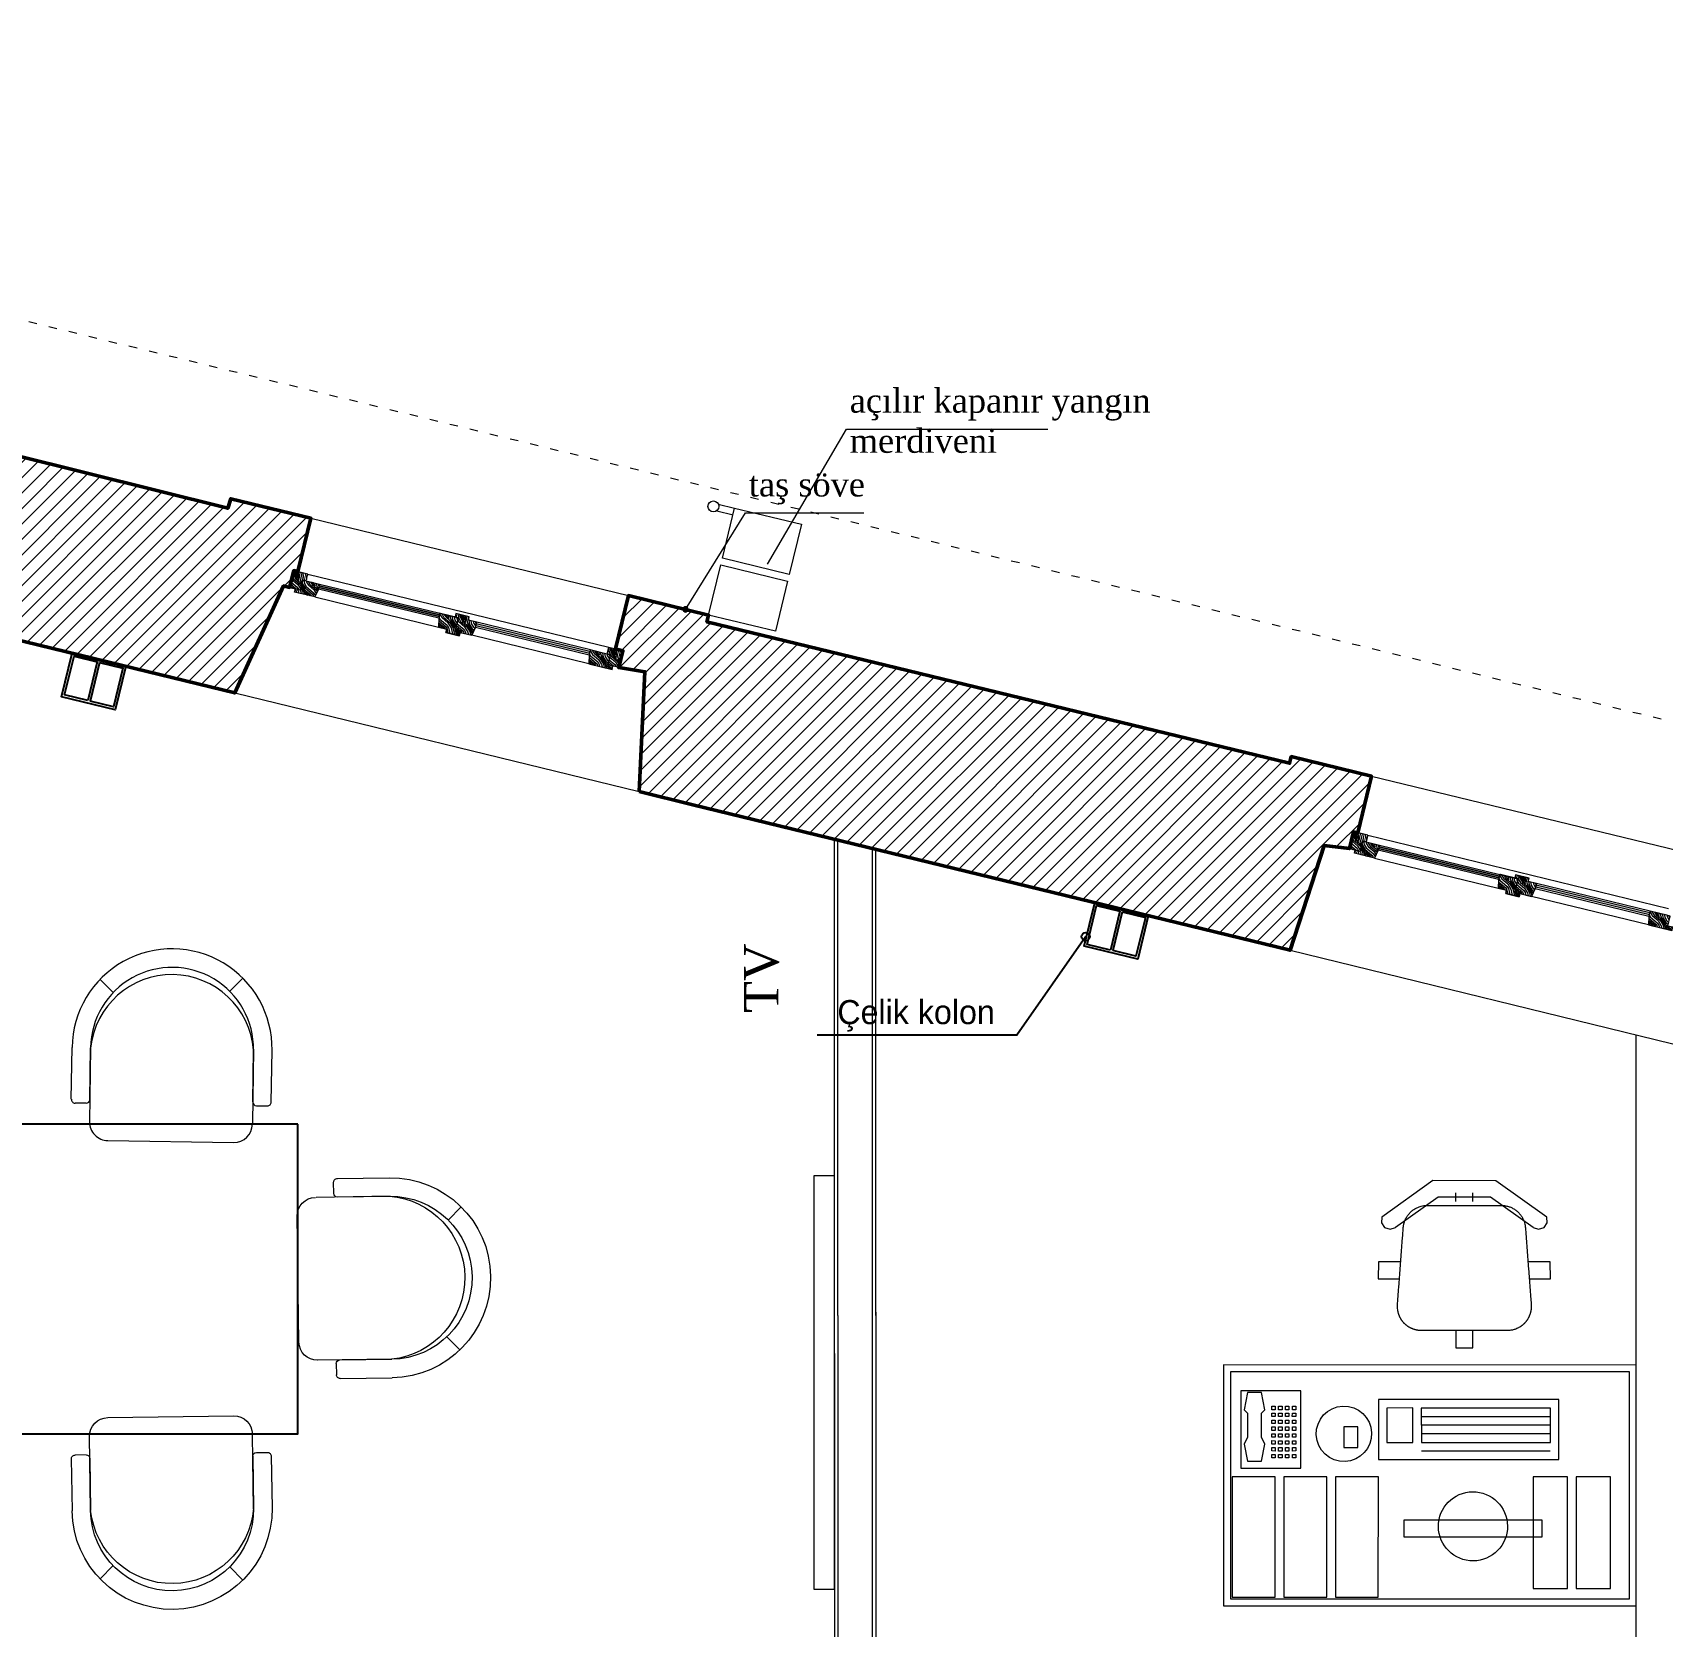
# Model space of a CAD drawing. Header units: millimetres. Extents: x 4980 to 19099, y 3891 to 5773.
# Drawn here: x 15945.8 to 16419.6, y 4956.6 to 5419.9 of the extents above; entities that cross this region are included whole.
import ezdxf

# ---------------------------------------------------------------- set-up
doc = ezdxf.new("R2010")
doc.units = ezdxf.units.MM
doc.linetypes.add('ACAD_ISO03W100', pattern=[30, 12, -18])
for name, color, linetype, lineweight in [('a 2', 132, 'Continuous', 20), ('a ahşap tarama', 46, 'Continuous', 0), ('a duvar', 84, 'Continuous', 50), ('a pencere 0', 252, 'Continuous', 0), ('a pencere cam', 121, 'Continuous', 0), ('a pencere doğrama', 41, 'Continuous', 20), ('no3_duvar tarama', 253, 'Continuous', 9), ('no3_duvar ytong', 101, 'Continuous', 20), ('no3_sandalye masa', 242, 'Continuous', 15), ('no3_sıva', 147, 'Continuous', 0), ('no3_tefriş izdüşüm', 87, 'Continuous', 15), ('no3_ölçü tefriş', 252, 'Continuous', 0), ('PLAN YAZI', 4, 'Continuous', 9), ('TAVAN', 31, 'Continuous', 0)]:
    doc.layers.add(name, color=color, linetype=linetype, lineweight=lineweight)
doc.layers.add('a yazı', color=30, linetype='Continuous')
doc.layers.add('TEFRIS', color=11, linetype='Continuous')
doc.layers.add('no3_yazi tefris_Stift_Nr__152', color=7, linetype='Continuous', lineweight=20, true_color=0x0051a4)
doc.styles.add('ERSTELLTER_STIL_4', font='georgia.ttf')
doc.styles.get("Standard").update_dxf_attribs({"font": 'stylu.ttf', "height": 10})
pattern_1 = [(45, (80283.5875, 25655.133), (-2.24506403, 2.24506403), [])]
pattern_2 = [(346.323, (1542.3635, 860.975), (3.67598, -6.0404612), [0.25, -4.75]), (256.323, (1543.893, 858.802), (-6.0404612, -3.67598), [0.5, -4.5]), (301.323, (1543.0395, 859.5242), (-1.1822406, -4.8582206), [0.3535, -1.0605, 0.3535, -0.707, 2.475, -2.1215678]), (301.323, (1542.1797, 861.2772), (-1.1822406, -4.8582206), [0.35355, -0.7071, 0.35355, -5.6568678]), (301.323, (1543.7618, 860.3776), (-1.1822406, -4.8582206), [0.35355, -6.7175178]), (301.323, (1544.3067, 860.5023), (-1.1822406, -4.8582206), [0.35355, -6.7175178]), (301.323, (1543.4598, 860.194), (-1.1822406, -4.8582206), [0.35355, -6.7175178]), (301.323, (1543.1578, 860.01), (-1.1822406, -4.8582206), [0.7071, -6.3639678]), (301.323, (1543.4856, 856.0708), (-1.1822406, -4.8582206), [0.7071, -6.3639678]), (301.323, (1542.613, 859.8853), (-1.1822406, -4.8582206), [1.4142, -5.6568678]), (301.323, (1542.3108, 859.7015), (-1.1822406, -4.8582206), [1.4142, -5.6568678]), (301.323, (1545.114, 857.4756), (-1.1822406, -4.8582206), [1.4142, -5.6568678]), (301.323, (1541.9497, 859.275), (-1.1822406, -4.8582206), [1.06066, -6.0104078]), (301.323, (1540.8007, 858.7826), (-1.1822406, -4.8582206), [1.06066, -6.0104078]), (301.323, (1541.4047, 859.15), (-1.1822406, -4.8582206), [1.06066, -6.0104078]), (301.323, (1544.208, 856.9242), (-1.1822406, -4.8582206), [1.767767, -5.3033008]), (301.323, (1543.663, 856.7995), (-1.1822406, -4.8582206), [1.767767, -5.3033008]), (301.323, (1544.4444, 857.896), (-1.1822406, -4.8582206), [2.4748737, -4.596194]), (319.757949, (1542.731, 860.3712), (4.85822058, -1.1822406), [0.559017, -10.6213229]), (319.757949, (1543.348, 858.6773), (4.85822058, -1.1822406), [0.559017, -10.6213229]), (319.757949, (1543.2233, 859.2222), (4.85822058, -1.1822406), [0.559017, -10.6213229]), (319.757949, (1542.6064, 860.916), (4.85822058, -1.1822406), [1.118034, -10.0623059]), (319.757949, (1543.046, 858.4935), (4.85822058, -1.1822406), [1.677051, -9.5032889]), (319.757949, (1542.501, 858.3688), (4.85822058, -1.1822406), [2.236068, -8.9442719]), (319.757949, (1541.9561, 858.244), (4.85822058, -1.1822406), [2.236068, -8.9442719]), (319.757949, (1540.8727, 856.964), (4.85822058, -1.1822406), [2.236068, -8.9442719]), (319.757949, (1540.991, 857.4498), (4.85822058, -1.1822406), [2.795085, -8.3852549]), (319.757949, (1541.352, 857.8765), (4.85822058, -1.1822406), [2.795085, -8.3852549]), (282.888051, (1543.5254, 859.406), (-1.1822406, -4.85822058), [0.559017, -10.6213229]), (282.888051, (1542.9149, 860.0691), (-1.1822406, -4.85822058), [0.559017, -10.6213229]), (282.888051, (1542.3635, 860.9752), (-1.1822406, -4.85822058), [1.118034, -10.0623059]), (282.888051, (1543.6436, 859.8918), (-1.1822406, -4.85822058), [1.118034, -10.0623059]), (282.888051, (1541.9367, 861.3363), (-1.1822406, -4.85822058), [1.677051, -9.5032889]), (282.888051, (1541.451, 861.4546), (-1.1822406, -4.85822058), [2.236068, -8.9442719]), (282.888051, (1545.7642, 860.1476), (-1.1822406, -4.85822058), [2.236068, -8.9442719]), (282.888051, (1543.9456, 860.0756), (-1.1822406, -4.85822058), [2.236068, -8.9442719]), (282.888051, (1545.0355, 860.325), (-1.1822406, -4.85822058), [2.795085, -8.3852549]), (282.888051, (1544.4905, 860.2003), (-1.1822406, -4.85822058), [2.795085, -8.3852549])]
pattern_3 = [(346.323, (-2135.046, 1597.7694), (3.67598, -6.0404612), [0.25, -4.75]), (256.323, (-2133.5165, 1595.596), (-6.0404612, -3.67598), [0.5, -4.5]), (301.323, (-2134.37, 1596.3184), (-1.1822406, -4.8582206), [0.3535, -1.0605, 0.3535, -0.707, 2.475, -2.1215678]), (301.323, (-2135.2298, 1598.0715), (-1.1822406, -4.8582206), [0.35355, -0.7071, 0.35355, -5.6568678]), (301.323, (-2133.6476, 1597.172), (-1.1822406, -4.8582206), [0.35355, -6.7175178]), (301.323, (-2133.1027, 1597.2965), (-1.1822406, -4.8582206), [0.35355, -6.7175178]), (301.323, (-2133.9497, 1596.988), (-1.1822406, -4.8582206), [0.35355, -6.7175178]), (301.323, (-2134.2517, 1596.8043), (-1.1822406, -4.8582206), [0.7071, -6.3639678]), (301.323, (-2133.9238, 1592.865), (-1.1822406, -4.8582206), [0.7071, -6.3639678]), (301.323, (-2134.7966, 1596.6796), (-1.1822406, -4.8582206), [1.4142, -5.6568678]), (301.323, (-2135.0986, 1596.4958), (-1.1822406, -4.8582206), [1.4142, -5.6568678]), (301.323, (-2132.2955, 1594.27), (-1.1822406, -4.8582206), [1.4142, -5.6568678]), (301.323, (-2135.4598, 1596.069), (-1.1822406, -4.8582206), [1.06066, -6.0104078]), (301.323, (-2136.6088, 1595.5768), (-1.1822406, -4.8582206), [1.06066, -6.0104078]), (301.323, (-2136.0047, 1595.9444), (-1.1822406, -4.8582206), [1.06066, -6.0104078]), (301.323, (-2133.2015, 1593.7185), (-1.1822406, -4.8582206), [1.767767, -5.3033008]), (301.323, (-2133.7465, 1593.5938), (-1.1822406, -4.8582206), [1.767767, -5.3033008]), (301.323, (-2132.965, 1594.69), (-1.1822406, -4.8582206), [2.4748737, -4.5961941]), (319.757949, (-2134.6784, 1597.1654), (4.85822058, -1.1822406), [0.559017, -10.6213229]), (319.757949, (-2134.0614, 1595.4715), (4.85822058, -1.1822406), [0.559017, -10.6213229]), (319.757949, (-2134.1861, 1596.0164), (4.85822058, -1.1822406), [0.559017, -10.6213229]), (319.757949, (-2134.803, 1597.7103), (4.85822058, -1.1822406), [1.118034, -10.0623059]), (319.757949, (-2134.3635, 1595.2877), (4.85822058, -1.1822406), [1.677051, -9.5032889]), (319.757949, (-2134.9084, 1595.163), (4.85822058, -1.1822406), [2.236068, -8.9442719]), (319.757949, (-2135.4533, 1595.0383), (4.85822058, -1.1822406), [2.236068, -8.9442719]), (319.757949, (-2136.5367, 1593.7582), (4.85822058, -1.1822406), [2.236068, -8.9442719]), (319.757949, (-2136.4185, 1594.244), (4.85822058, -1.1822406), [2.795085, -8.3852549]), (319.757949, (-2136.0574, 1594.6707), (4.85822058, -1.1822406), [2.795085, -8.3852549]), (282.888051, (-2133.884, 1596.2002), (-1.1822406, -4.85822058), [0.559017, -10.6213229]), (282.888051, (-2134.4946, 1596.8634), (-1.1822406, -4.85822058), [0.559017, -10.6213229]), (282.888051, (-2135.046, 1597.7694), (-1.1822406, -4.85822058), [1.118034, -10.0623059]), (282.888051, (-2133.7659, 1596.686), (-1.1822406, -4.85822058), [1.118034, -10.0623059]), (282.888051, (-2135.4727, 1598.1306), (-1.1822406, -4.85822058), [1.677051, -9.5032889]), (282.888051, (-2135.9585, 1598.2488), (-1.1822406, -4.85822058), [2.236068, -8.9442719]), (282.888051, (-2131.6452, 1596.9419), (-1.1822406, -4.85822058), [2.236068, -8.9442719]), (282.888051, (-2133.4638, 1596.8698), (-1.1822406, -4.85822058), [2.236068, -8.9442719]), (282.888051, (-2132.374, 1597.1192), (-1.1822406, -4.85822058), [2.795085, -8.3852549]), (282.888051, (-2132.919, 1596.9945), (-1.1822406, -4.85822058), [2.795085, -8.3852549])]
pattern_4 = [(346.323, (1234.256, 936.8873), (3.67598, -6.0404612), [0.25, -4.75]), (256.323, (1235.7854, 934.714), (-6.0404612, -3.67598), [0.5, -4.5]), (301.323, (1234.932, 935.4362), (-1.1822406, -4.8582206), [0.3535, -1.0605, 0.3535, -0.707, 2.475, -2.1215678]), (301.323, (1234.072, 937.1893), (-1.1822406, -4.8582206), [0.35355, -0.7071, 0.35355, -5.6568678]), (301.323, (1235.6543, 936.2897), (-1.1822406, -4.8582206), [0.35355, -6.7175178]), (301.323, (1236.1992, 936.4144), (-1.1822406, -4.8582206), [0.35355, -6.7175178]), (301.323, (1235.3523, 936.106), (-1.1822406, -4.8582206), [0.35355, -6.7175178]), (301.323, (1235.0502, 935.922), (-1.1822406, -4.8582206), [0.7071, -6.3639678]), (301.323, (1235.378, 931.983), (-1.1822406, -4.8582206), [0.7071, -6.3639678]), (301.323, (1234.5053, 935.7974), (-1.1822406, -4.8582206), [1.4142, -5.6568678]), (301.323, (1234.2033, 935.6136), (-1.1822406, -4.8582206), [1.4142, -5.6568678]), (301.323, (1237.0065, 933.3877), (-1.1822406, -4.8582206), [1.4142, -5.6568678]), (301.323, (1233.842, 935.187), (-1.1822406, -4.8582206), [1.06066, -6.0104078]), (301.323, (1232.693, 934.6946), (-1.1822406, -4.8582206), [1.06066, -6.0104078]), (301.323, (1233.2972, 935.0622), (-1.1822406, -4.8582206), [1.06066, -6.0104078]), (301.323, (1236.1004, 932.8363), (-1.1822406, -4.8582206), [1.767767, -5.3033008]), (301.323, (1235.5555, 932.7116), (-1.1822406, -4.8582206), [1.767767, -5.3033008]), (301.323, (1236.337, 933.808), (-1.1822406, -4.8582206), [2.4748737, -4.596194]), (319.757949, (1234.6235, 936.2832), (4.85822058, -1.1822406), [0.559017, -10.6213229]), (319.757949, (1235.2405, 934.5893), (4.85822058, -1.1822406), [0.559017, -10.6213229]), (319.757949, (1235.1158, 935.1342), (4.85822058, -1.1822406), [0.559017, -10.6213229]), (319.757949, (1234.4988, 936.8281), (4.85822058, -1.1822406), [1.118034, -10.0623059]), (319.757949, (1234.9385, 934.4055), (4.85822058, -1.1822406), [1.677051, -9.5032889]), (319.757949, (1234.3935, 934.2808), (4.85822058, -1.1822406), [2.236068, -8.9442719]), (319.757949, (1233.8486, 934.1561), (4.85822058, -1.1822406), [2.236068, -8.9442719]), (319.757949, (1232.7652, 932.876), (4.85822058, -1.1822406), [2.236068, -8.9442719]), (319.757949, (1232.8834, 933.3618), (4.85822058, -1.1822406), [2.795085, -8.3852549]), (319.757949, (1233.2446, 933.7885), (4.85822058, -1.1822406), [2.795085, -8.3852549]), (282.888051, (1235.4178, 935.318), (-1.1822406, -4.85822058), [0.559017, -10.6213229]), (282.888051, (1234.8073, 935.9812), (-1.1822406, -4.85822058), [0.559017, -10.6213229]), (282.888051, (1234.256, 936.8873), (-1.1822406, -4.85822058), [1.118034, -10.0623059]), (282.888051, (1235.536, 935.8038), (-1.1822406, -4.85822058), [1.118034, -10.0623059]), (282.888051, (1233.8292, 937.2484), (-1.1822406, -4.85822058), [1.677051, -9.5032889]), (282.888051, (1233.3434, 937.3666), (-1.1822406, -4.85822058), [2.236068, -8.9442719]), (282.888051, (1237.6567, 936.0597), (-1.1822406, -4.85822058), [2.236068, -8.9442719]), (282.888051, (1235.838, 935.9876), (-1.1822406, -4.85822058), [2.236068, -8.9442719]), (282.888051, (1236.928, 936.237), (-1.1822406, -4.85822058), [2.795085, -8.3852549]), (282.888051, (1236.383, 936.1123), (-1.1822406, -4.85822058), [2.795085, -8.3852549])]

# ---------------------------------------------------------------- blocks, each defined once
blk = doc.blocks.new('4535353')
at = {"color": 5}
for p, q in [((9628.58, 2179.4), (9628.58, 2167.8)), ((9629.28, 2179.4), (9629.28, 2167.8))]:
    blk.add_line(p, q, dxfattribs=at)
blk.add_lwpolyline([(9620.93, 2180.1), (9636.93, 2180.1), (9636.93, 2167.1), (9620.93, 2167.1), (9620.93, 2180.1)], close=True, dxfattribs=at)
for points in [[(9628.58, 2167.8), (9621.63, 2167.8), (9621.63, 2179.4), (9628.58, 2179.4)], [(9629.28, 2179.4), (9636.23, 2179.4), (9636.23, 2167.8), (9629.28, 2167.8)]]:
    blk.add_lwpolyline(points, dxfattribs=at)
blk = doc.blocks.new('A$C4DC540E5')
at = {"layer": 'TAVAN'}
for points in [[(-1160.71, 313.33), (-1155.96, 312.18)], [(-1160.23, 315.28), (-1155.49, 314.12)]]:
    blk.add_lwpolyline(points, dxfattribs=at)
for points in [[(-1159.04, 299.55), (-1155.49, 314.12), (-1136.06, 309.39), (-1139.61, 294.82)], [(-1163.06, 283.03), (-1159.51, 297.6), (-1140.08, 292.87), (-1143.63, 278.3)]]:
    blk.add_lwpolyline(points, close=True, dxfattribs=at)
blk.add_circle((-1161.66, 314.59), 1.58, dxfattribs=at)
blk = doc.blocks.new('madalyon kolçaklı')
at = {"layer": 'no3_sandalye masa'}
for p, q in [((4897.04, 1692.8, 0), (4900.79, 1696.66, 0)), ((4863.15, 1691.91, 0), (4859.29, 1695.66, 0)), ((4851.45, 1660.73, 0), (4851.45, 1675.81, 0)), ((4856.83, 1660.73, 0), (4856.83, 1675.81, 0)), ((4856.83, 1675.78, 0), (4856.83, 1654.24, 0)), ((4904.2, 1676.02, 0), (4904.2, 1654.49, 0)), ((4904.22, 1660.73, 0), (4904.22, 1675.8, 0)), ((4909.6, 1660.73, 0), (4909.6, 1675.8, 0)), ((4855.78, 1659.65, 0), (4852.54, 1659.65, 0)), ((4905.27, 1659.65, 0), (4908.5, 1659.65, 0)), ((4862.22, 1648.88, 0), (4898.81, 1648.88, 0))]:
    blk.add_line(p, q, dxfattribs=at)
for centre, radius, start, end in [((4880.52, 1675.81, 0), 29.08, 359.9983, 179.9983), ((4880.52, 1675.81, 0), 23.69, 359.9983, 179.9983), ((4880.53, 1673.6, 0), 23.79, 5.3954, 174.7506), ((4852.54, 1660.73, 0), 1.08, 177.794, 269.9983), ((4855.78, 1660.73, 0), 1.08, 269.9983, 357.5064), ((4905.27, 1660.73, 0), 1.08, 182.4902, 269.9983), ((4908.5, 1660.73, 0), 1.08, 269.9983, 2.2025), ((4862.22, 1654.27, 0), 5.38, 179.9983, 269.9983), ((4898.81, 1654.27, 0), 5.38, 269.9983, 359.9983)]:
    blk.add_arc(centre, radius, start, end, dxfattribs=at)
blk = doc.blocks.new('BAN VITINH-flatten-4')
for p, q in [((-65.44, -9.97), (-63.98, 27.5)), ((-61.49, 27.4), (-62.94, -10.07)), ((-58.99, 27.3), (-60.44, -10.17)), ((-53.99, 27.11), (-55.44, -10.36)), ((-29.3, 18.65), (-30.46, -11.33))]:
    blk.add_line(p, q)
for points in [[(-121.98, 28.75), (-133.12, 14.29), (-133.83, -3.95), (-123.84, -19.22)], [(-119.14, 24.63), (-118.51, 26.18), (-118.96, 27.79), (-120.31, 28.78), (-121.98, 28.75)], [(-119.14, 24.63), (-128.42, 12.59), (-129.01, -2.61), (-120.68, -15.34)], [(-123.84, -19.22), (-122.17, -19.39), (-120.76, -18.5), (-120.18, -16.93), (-120.68, -15.34)]]:
    blk.add_lwpolyline(points)
for points in [[(-8.06, 50.35, 0), (-78, 53.06, 0), (-82.65, -66.85, 0), (-12.7, -69.56, 0), (-8.06, 50.35, 0)], [(-10.13, 48.43, 0), (-76.08, 50.98, 0), (-80.57, -64.93, 0), (-14.62, -67.48, 0), (-10.13, 48.43, 0)], [(-13.34, 43.05, 0), (-45.82, 44.31, 0), (-46.21, 34.32, 0), (-13.73, 33.06, 0), (-13.34, 43.05, 0)], [(-51.4, 29.51, 0), (-68.88, 30.19, 0), (-70.92, -22.27, 0), (-53.43, -22.95, 0), (-51.4, 29.51, 0)], [(-13.83, 30.56, 0), (-46.3, 31.82, 0), (-46.69, 21.82, 0), (-14.21, 20.57, 0), (-13.83, 30.56, 0)], [(-56.49, 27.21, 0), (-66.48, 27.6, 0), (-67.93, -9.88, 0), (-57.94, -10.26, 0), (-56.49, 27.21, 0)], [(-58.04, -12.76, 0), (-68.03, -12.37, 0), (-68.32, -19.87, 0), (-58.33, -20.26, 0), (-58.04, -12.76, 0)], [(-13.46, -24.5, 0), (-48.43, -23.14, 0), (-48.92, -35.63, 0), (-13.94, -36.99, 0), (-13.46, -24.5, 0)], [(-57.16, -28.81, 0), (-63.15, -28.58, 0), (-63.31, -32.57, 0), (-57.31, -32.81, 0), (-57.16, -28.81, 0)], [(-14.04, -39.49, 0), (-49.01, -38.13, 0), (-49.5, -50.62, 0), (-14.52, -51.98, 0), (-14.04, -39.49, 0)], [(-51.8, -45.53, 0), (-74.29, -44.66, 0), (-74.96, -62.14, 0), (-52.48, -63.02, 0), (-51.8, -45.53, 0)], [(-69.85, -46.33, 0), (-68.85, -46.37, 0), (-68.89, -47.37, 0), (-69.89, -47.33, 0), (-69.85, -46.33, 0)], [(-67.85, -46.41, 0), (-66.85, -46.45, 0), (-66.89, -47.45, 0), (-67.89, -47.41, 0), (-67.85, -46.41, 0)], [(-65.85, -46.48, 0), (-64.85, -46.52, 0), (-64.89, -47.52, 0), (-65.89, -47.48, 0), (-65.85, -46.48, 0)], [(-63.85, -46.56, 0), (-62.85, -46.6, 0), (-62.89, -47.6, 0), (-63.89, -47.56, 0), (-63.85, -46.56, 0)], [(-61.85, -46.64, 0), (-60.85, -46.68, 0), (-60.89, -47.68, 0), (-61.89, -47.64, 0), (-61.85, -46.64, 0)], [(-59.85, -46.72, 0), (-58.85, -46.76, 0), (-58.89, -47.76, 0), (-59.89, -47.72, 0), (-59.85, -46.72, 0)], [(-57.86, -46.79, 0), (-56.86, -46.83, 0), (-56.89, -47.83, 0), (-57.89, -47.79, 0), (-57.86, -46.79, 0)], [(-55.86, -46.87, 0), (-54.86, -46.91, 0), (-54.9, -47.91, 0), (-55.9, -47.87, 0), (-55.86, -46.87, 0)], [(-70, -50.33, 0), (-69, -50.37, 0), (-69.04, -51.36, 0), (-70.04, -51.33, 0), (-70, -50.33, 0)], [(-69.92, -48.33, 0), (-68.92, -48.37, 0), (-68.96, -49.37, 0), (-69.96, -49.33, 0), (-69.92, -48.33, 0)], [(-68, -50.4, 0), (-67, -50.44, 0), (-67.04, -51.44, 0), (-68.04, -51.4, 0), (-68, -50.4, 0)], [(-67.93, -48.41, 0), (-66.93, -48.44, 0), (-66.96, -49.44, 0), (-67.96, -49.41, 0), (-67.93, -48.41, 0)], [(-66, -50.48, 0), (-65.01, -50.52, 0), (-65.04, -51.52, 0), (-66.04, -51.48, 0), (-66, -50.48, 0)], [(-65.93, -48.48, 0), (-64.93, -48.52, 0), (-64.97, -49.52, 0), (-65.97, -49.48, 0), (-65.93, -48.48, 0)], [(-64.01, -50.56, 0), (-63.01, -50.6, 0), (-63.05, -51.6, 0), (-64.04, -51.56, 0), (-64.01, -50.56, 0)], [(-63.93, -48.56, 0), (-62.93, -48.6, 0), (-62.97, -49.6, 0), (-63.97, -49.56, 0), (-63.93, -48.56, 0)], [(-62.01, -50.64, 0), (-61.01, -50.68, 0), (-61.05, -51.67, 0), (-62.05, -51.64, 0), (-62.01, -50.64, 0)], [(-61.93, -48.64, 0), (-60.93, -48.68, 0), (-60.97, -49.68, 0), (-61.97, -49.64, 0), (-61.93, -48.64, 0)], [(-60.01, -50.71, 0), (-59.01, -50.75, 0), (-59.05, -51.75, 0), (-60.05, -51.71, 0), (-60.01, -50.71, 0)], [(-59.93, -48.72, 0), (-58.93, -48.75, 0), (-58.97, -49.75, 0), (-59.97, -49.72, 0), (-59.93, -48.72, 0)], [(-58.01, -50.79, 0), (-57.01, -50.83, 0), (-57.05, -51.83, 0), (-58.05, -51.79, 0), (-58.01, -50.79, 0)], [(-57.93, -48.79, 0), (-56.93, -48.83, 0), (-56.97, -49.83, 0), (-57.97, -49.79, 0), (-57.93, -48.79, 0)], [(-56.01, -50.87, 0), (-55.01, -50.91, 0), (-55.05, -51.91, 0), (-56.05, -51.87, 0), (-56.01, -50.87, 0)], [(-55.93, -48.87, 0), (-54.94, -48.91, 0), (-54.97, -49.91, 0), (-55.97, -49.87, 0), (-55.93, -48.87, 0)], [(-54.4, -60.94, 0), (-54.25, -56.94, 0), (-59.2, -55.75, 0), (-61.24, -56.67, 0), (-68.24, -56.4, 0), (-69.2, -55.36, 0), (-74.23, -56.17, 0), (-74.39, -60.16, 0), (-69.43, -61.36, 0), (-68.39, -60.4, 0), (-61.4, -60.67, 0), (-59.44, -61.74, 0), (-54.4, -60.94, 0)], [(-70.08, -52.33, 0), (-69.08, -52.36, 0), (-69.12, -53.36, 0), (-70.12, -53.32, 0), (-70.08, -52.33, 0)], [(-68.08, -52.4, 0), (-67.08, -52.44, 0), (-67.12, -53.44, 0), (-68.12, -53.4, 0), (-68.08, -52.4, 0)], [(-66.08, -52.48, 0), (-65.08, -52.52, 0), (-65.12, -53.52, 0), (-66.12, -53.48, 0), (-66.08, -52.48, 0)], [(-64.08, -52.56, 0), (-63.08, -52.6, 0), (-63.12, -53.6, 0), (-64.12, -53.56, 0), (-64.08, -52.56, 0)], [(-62.08, -52.64, 0), (-61.09, -52.67, 0), (-61.12, -53.67, 0), (-62.12, -53.63, 0), (-62.08, -52.64, 0)], [(-60.09, -52.71, 0), (-59.09, -52.75, 0), (-59.13, -53.75, 0), (-60.13, -53.71, 0), (-60.09, -52.71, 0)], [(-58.09, -52.79, 0), (-57.09, -52.83, 0), (-57.13, -53.83, 0), (-58.13, -53.79, 0), (-58.09, -52.79, 0)], [(-56.09, -52.87, 0), (-55.09, -52.91, 0), (-55.13, -53.91, 0), (-56.13, -53.87, 0), (-56.09, -52.87, 0)], [(-14.62, -54.47, 0), (-49.59, -53.12, 0), (-50.08, -65.61, 0), (-15.1, -66.97, 0), (-14.62, -54.47, 0)]]:
    blk.add_polyline3d(points, close=True)
for points in [[(-104.19, 22.92, 0), (-103.95, 29.05, 0), (-108.95, 29.24, 0), (-109.2, 22.74, 0)], [(-30.46, -11.33, 0), (-30.66, -16.33, 0), (-35.65, -16.13, 0), (-34.1, 23.84, 0), (-29.11, 23.64, 0), (-29.3, 18.65, 0)], [(-127.31, 7.44, 0), (-129.81, 7.53, 0)], [(-90.03, 0.99, 0), (-85.03, 0.79, 0), (-84.84, 5.79, 0), (-89.84, 5.98, 0)], [(-127.5, 2.44, 0), (-130, 2.54, 0)], [(-110.63, -14.22, 0), (-110.89, -20.72, 0), (-105.89, -20.92, 0), (-105.65, -14.79, 0)]]:
    blk.add_polyline3d(points)
for centre, major_axis in [((-32.98, 3.78), (10.04, -0.31)), ((-61.31, -32.65), (8.06, 0))]:
    blk.add_ellipse(centre, major_axis=major_axis, ratio=1)
blk.add_rational_spline([(-125.88, 15.65), (-126.29, 4.89), (-126.71, -5.86), (-126.96, -12.35), (-120.51, -13.09), (-109.36, -14.37), (-98.21, -15.64), (-95.17, -15.99), (-92.85, -14), (-90.53, -12.01), (-90.41, -8.96), (-89.93, 3.49), (-89.45, 15.93), (-89.33, 18.98), (-91.49, 21.14), (-93.65, 23.31), (-96.7, 23.2), (-107.92, 22.79), (-119.14, 22.38), (-125.63, 22.14), (-125.88, 15.65)], [1, 1, 1, 0.733187066019, 1, 1, 1, 0.916522504918, 1, 0.916522504913, 1, 1, 1, 0.916522504923, 1, 0.916522504917, 1, 1, 1, 0.733187066017, 1], degree=2, knots=[0, 0, 0, 1, 1, 2, 2, 3, 3, 3.5, 3.5, 4, 4, 5, 5, 5.5, 5.5, 6, 6, 7, 7, 8, 8, 8])

msp = doc.modelspace()

# ---------------------------------------------------------------- hatches: boundary and pattern name
at = {"layer": 'a ahşap tarama', "lineweight": 5}
h = msp.add_hatch(dxfattribs=at)
h.set_pattern_fill('WOODFACE', color=256, scale=5, angle=346.323, style=0, pattern_type=2)
h.set_pattern_definition(pattern_3)
h.paths.add_polyline_path([(16020.5, 5258.63), (16023.66, 5257.86), (16024.36, 5260.77), (16025.34, 5260.53), (16025.81, 5262.49), (16023.87, 5262.96), (16021.68, 5263.49)])
h = msp.add_hatch(dxfattribs=at)
h.set_pattern_fill('WOODFACE', color=256, scale=5, angle=346.323, style=0, pattern_type=2)
h.set_pattern_definition(pattern_4)
h.paths.add_polyline_path([(16029.22, 5259.6), (16028.87, 5258.14), (16027.79, 5255.83), (16021.96, 5257.25), (16022.2, 5258.22), (16023.66, 5257.86), (16024.36, 5260.77), (16025.33, 5260.53)])
h = msp.add_hatch(dxfattribs=at)
h.set_pattern_fill('WOODFACE', color=256, scale=5, angle=346.323, style=0, pattern_type=2)
h.set_pattern_definition(pattern_4)
h.paths.add_polyline_path([(16064.2, 5251.09), (16063.85, 5249.63), (16063.74, 5247.08), (16066.17, 5246.49), (16065.94, 5245.52), (16069.82, 5244.57), (16070.06, 5245.54), (16068.6, 5245.9), (16069.45, 5249.38), (16069.55, 5249.78), (16064.4, 5251.04)])
h = msp.add_hatch(dxfattribs=at)
h.set_pattern_fill('WOODFACE', color=256, scale=5, angle=346.323, style=0, pattern_type=2)
h.set_pattern_definition(pattern_4)
h.paths.add_polyline_path([(16073.46, 5244.72), (16074.54, 5247.03), (16074.89, 5248.48), (16072.46, 5249.08), (16072.7, 5250.05), (16068.81, 5250.99), (16068.58, 5250.02), (16069.55, 5249.78), (16068.7, 5246.3), (16068.6, 5245.9)])
h = msp.add_hatch(dxfattribs=at)
h.set_pattern_fill('WOODFACE', color=256, scale=5, angle=346.323, style=0, pattern_type=2)
h.set_pattern_definition(pattern_4)
h.paths.add_polyline_path([(16107.92, 5240.43), (16107.57, 5238.99), (16107.47, 5236.44), (16114.27, 5234.79), (16114.5, 5235.75), (16113.05, 5236.1), (16113.75, 5239.01), (16112.78, 5239.25)])
h = msp.add_hatch(dxfattribs=at)
h.set_pattern_fill('WOODFACE', color=256, scale=5, angle=346.323, style=0, pattern_type=2)
h.set_pattern_definition(pattern_3)
h.paths.add_polyline_path([(16116.2, 5235.33), (16113.05, 5236.1), (16113.75, 5239.01), (16112.78, 5239.25), (16113.26, 5241.2), (16115.2, 5240.72), (16117.39, 5240.19)])
h = msp.add_hatch(dxfattribs=at)
h.set_pattern_fill('WOODFACE', color=256, scale=5, angle=346.323, style=0, pattern_type=2)
h.set_pattern_definition([(346.323, (-1826.9385, 1521.8574), (3.67598, -6.0404612), [0.25, -4.75]), (256.323, (-1825.409, 1519.684), (-6.0404612, -3.67598), [0.5, -4.5]), (301.323, (-1826.2624, 1520.4064), (-1.1822406, -4.8582206), [0.3535, -1.0605, 0.3535, -0.707, 2.475, -2.1215678]), (301.323, (-1827.1223, 1522.1594), (-1.1822406, -4.8582206), [0.35355, -0.7071, 0.35355, -5.6568678]), (301.323, (-1825.54, 1521.26), (-1.1822406, -4.8582206), [0.35355, -6.7175178]), (301.323, (-1824.9952, 1521.3845), (-1.1822406, -4.8582206), [0.35355, -6.7175178]), (301.323, (-1825.842, 1521.076), (-1.1822406, -4.8582206), [0.35355, -6.7175178]), (301.323, (-1826.144, 1520.8922), (-1.1822406, -4.8582206), [0.7071, -6.3639678]), (301.323, (-1825.8163, 1516.953), (-1.1822406, -4.8582206), [0.7071, -6.3639678]), (301.323, (-1826.689, 1520.7675), (-1.1822406, -4.8582206), [1.4142, -5.6568678]), (301.323, (-1826.991, 1520.5837), (-1.1822406, -4.8582206), [1.4142, -5.6568678]), (301.323, (-1824.188, 1518.3578), (-1.1822406, -4.8582206), [1.4142, -5.6568678]), (301.323, (-1827.3523, 1520.157), (-1.1822406, -4.8582206), [1.06066, -6.0104078]), (301.323, (-1828.5012, 1519.6647), (-1.1822406, -4.8582206), [1.06066, -6.0104078]), (301.323, (-1827.8972, 1520.0323), (-1.1822406, -4.8582206), [1.06066, -6.0104078]), (301.323, (-1825.094, 1517.8064), (-1.1822406, -4.8582206), [1.767767, -5.3033008]), (301.323, (-1825.639, 1517.6817), (-1.1822406, -4.8582206), [1.767767, -5.3033008]), (301.323, (-1824.8576, 1518.778), (-1.1822406, -4.8582206), [2.4748737, -4.5961941]), (319.757949, (-1826.5709, 1521.2534), (4.85822058, -1.1822406), [0.559017, -10.6213229]), (319.757949, (-1825.954, 1519.5594), (4.85822058, -1.1822406), [0.559017, -10.6213229]), (319.757949, (-1826.0786, 1520.1044), (4.85822058, -1.1822406), [0.559017, -10.6213229]), (319.757949, (-1826.6956, 1521.7983), (4.85822058, -1.1822406), [1.118034, -10.0623059]), (319.757949, (-1826.256, 1519.3756), (4.85822058, -1.1822406), [1.677051, -9.5032889]), (319.757949, (-1826.8009, 1519.251), (4.85822058, -1.1822406), [2.236068, -8.9442719]), (319.757949, (-1827.3458, 1519.1263), (4.85822058, -1.1822406), [2.236068, -8.9442719]), (319.757949, (-1828.4292, 1517.8461), (4.85822058, -1.1822406), [2.236068, -8.9442719]), (319.757949, (-1828.311, 1518.332), (4.85822058, -1.1822406), [2.795085, -8.3852549]), (319.757949, (-1827.9498, 1518.7587), (4.85822058, -1.1822406), [2.795085, -8.3852549]), (282.888051, (-1825.7766, 1520.2882), (-1.1822406, -4.85822058), [0.559017, -10.6213229]), (282.888051, (-1826.387, 1520.9513), (-1.1822406, -4.85822058), [0.559017, -10.6213229]), (282.888051, (-1826.9385, 1521.8574), (-1.1822406, -4.85822058), [1.118034, -10.0623059]), (282.888051, (-1825.6583, 1520.774), (-1.1822406, -4.85822058), [1.118034, -10.0623059]), (282.888051, (-1827.3652, 1522.2185), (-1.1822406, -4.85822058), [1.677051, -9.5032889]), (282.888051, (-1827.851, 1522.3368), (-1.1822406, -4.85822058), [2.236068, -8.9442719]), (282.888051, (-1823.5377, 1521.0298), (-1.1822406, -4.85822058), [2.236068, -8.9442719]), (282.888051, (-1825.3563, 1520.9578), (-1.1822406, -4.85822058), [2.236068, -8.9442719]), (282.888051, (-1824.2665, 1521.2072), (-1.1822406, -4.85822058), [2.795085, -8.3852549]), (282.888051, (-1824.8114, 1521.0825), (-1.1822406, -4.85822058), [2.795085, -8.3852549])])
h.paths.add_polyline_path([(16328.61, 5182.72), (16331.76, 5181.95), (16332.47, 5184.86), (16333.44, 5184.62), (16333.92, 5186.57), (16331.97, 5187.05), (16329.79, 5187.58)])
h = msp.add_hatch(dxfattribs=at)
h.set_pattern_fill('WOODFACE', color=256, scale=5, angle=346.323, style=0, pattern_type=2)
h.set_pattern_definition(pattern_2)
h.paths.add_polyline_path([(16337.33, 5183.68), (16336.98, 5182.23), (16335.9, 5179.92), (16330.07, 5181.34), (16330.31, 5182.31), (16331.76, 5181.95), (16332.47, 5184.86), (16333.44, 5184.62)])
h = msp.add_hatch(dxfattribs=at)
h.set_pattern_fill('WOODFACE', color=256, scale=5, angle=346.323, style=0, pattern_type=2)
h.set_pattern_definition(pattern_2)
h.paths.add_polyline_path([(16372.31, 5175.17), (16371.96, 5173.72), (16371.85, 5171.17), (16374.28, 5170.58), (16374.04, 5169.61), (16377.93, 5168.66), (16378.17, 5169.63), (16376.71, 5169.99), (16377.56, 5173.47), (16377.65, 5173.87), (16372.51, 5175.12)])
h = msp.add_hatch(dxfattribs=at)
h.set_pattern_fill('WOODFACE', color=256, scale=5, angle=346.323, style=0, pattern_type=2)
h.set_pattern_definition(pattern_2)
h.paths.add_polyline_path([(16381.57, 5168.8), (16382.64, 5171.11), (16383, 5172.57), (16380.57, 5173.16), (16380.81, 5174.13), (16376.92, 5175.08), (16376.68, 5174.11), (16377.65, 5173.87), (16376.81, 5170.39), (16376.71, 5169.99)])
h = msp.add_hatch(dxfattribs=at)
h.set_pattern_fill('WOODFACE', color=256, scale=5, angle=346.323, style=0, pattern_type=2)
h.set_pattern_definition(pattern_2)
h.paths.add_polyline_path([(16416.03, 5164.52), (16415.68, 5163.08), (16415.57, 5160.53), (16422.38, 5158.87), (16422.61, 5159.84), (16421.15, 5160.19), (16421.86, 5163.1), (16420.89, 5163.33)])
at = {"layer": 'a pencere cam', "lineweight": 5}
for points in [[(16028.99, 5258.63), (16063.97, 5250.11), (16064.09, 5250.6), (16029.11, 5259.11)], [(16074.65, 5247.51), (16107.69, 5239.47), (16107.81, 5239.96), (16074.77, 5248)], [(16337.1, 5182.71), (16372.07, 5174.2), (16372.19, 5174.69), (16337.21, 5183.2)], [(16382.76, 5171.6), (16415.8, 5163.56), (16415.92, 5164.05), (16382.88, 5172.09)]]:
    msp.add_hatch(color=256, dxfattribs=at).paths.add_polyline_path(points)
at = {"layer": 'no3_duvar tarama'}
h = msp.add_hatch(dxfattribs=at)
h.set_pattern_fill('ANSI31', color=256, style=0)
h.set_pattern_definition(pattern_1)
h.paths.add_polyline_path([(15815.74, 5274), (15818.74, 5307.96), (15810.94, 5309.63), (15812.12, 5314.49), (15809.93, 5315.01), (15813.72, 5330.56), (15837.04, 5324.88), (15836.56, 5322.94), (16002.52, 5281.61), (16003.36, 5284.4), (16026.67, 5278.73), (16022.9, 5263.2), (16021.68, 5263.49), (16020.5, 5258.62), (16018.74, 5259.04), (16004.54, 5227.96), (15975.52, 5235.03)])
h = msp.add_hatch(dxfattribs=at)
h.set_pattern_fill('ANSI31', color=256, style=0)
h.set_pattern_definition(pattern_1)
h.paths.add_polyline_path([(16122.11, 5199.28), (16123.79, 5234.08), (16116.2, 5235.33), (16117.39, 5240.19), (16115.2, 5240.72), (16118.98, 5256.26), (16142.3, 5250.59), (16141.83, 5248.64), (16311.23, 5207.52), (16311.7, 5209.46), (16335.02, 5203.78), (16331, 5187.28), (16329.79, 5187.58), (16328.61, 5182.72), (16321.27, 5183.63), (16311.33, 5153.13), (16137.75, 5195.46)])
at = {"layer": 'PLAN YAZI'}
h = msp.add_hatch(color=256, dxfattribs=at)
h.dxf.hatch_style = 1
edge = h.paths.add_edge_path()
edge.add_ellipse((16135.59, 5252.22), major_axis=(-0.021, 0.888), ratio=0.6911, start_angle=0, end_angle=360)

# ---------------------------------------------------------------- linework, layer by layer
at = {"layer": 'a 2'}
for p, q in [((16004.54, 5227.96), (16122.11, 5199.28)), ((16311.33, 5153.13), (16427.01, 5124.92))]:
    msp.add_line(p, q, dxfattribs=at)
at = {"layer": 'a 2', "linetype": 'ACAD_ISO03W100', "ltscale": 0.2}
msp.add_lwpolyline([(16442.52, 5214.64), (15599.16, 5419.87), (15436.88, 5232.74), (15837.92, 4205.95), (18662.33, 4205.29), (18651.95, 4664.63)], dxfattribs=at)
at = {"layer": 'a 2'}
for points in [[(16026.67, 5278.73), (16118.98, 5256.26)], [(16335.02, 5203.78), (16427.33, 5181.32)]]:
    msp.add_lwpolyline(points, dxfattribs=at)
at = {"layer": 'a duvar'}
for points in [[(15815.74, 5274), (15818.74, 5307.96), (15810.94, 5309.63), (15812.12, 5314.49), (15809.93, 5315.01), (15813.72, 5330.56), (15837.04, 5324.88), (15836.56, 5322.94), (16002.52, 5281.61), (16003.36, 5284.4), (16026.67, 5278.73), (16022.9, 5263.2), (16021.68, 5263.49), (16020.5, 5258.62), (16018.74, 5259.04), (16004.54, 5227.96), (15975.52, 5235.03), (15815.74, 5274)], [(16122.11, 5199.28), (16123.79, 5234.08), (16116.2, 5235.33), (16117.39, 5240.19), (16115.2, 5240.72), (16118.98, 5256.26), (16142.3, 5250.59), (16141.83, 5248.64), (16311.23, 5207.52), (16311.7, 5209.46), (16335.02, 5203.78), (16331, 5187.28), (16329.79, 5187.58), (16328.61, 5182.72), (16321.27, 5183.63), (16311.33, 5153.13), (16137.75, 5195.46), (16122.11, 5199.28)]]:
    msp.add_lwpolyline(points, dxfattribs=at)
at = {"layer": 'a pencere 0'}
for points in [[(16025.81, 5262.49), (16113.26, 5241.2)], [(16029.22, 5259.6), (16064.2, 5251.09)], [(16027.79, 5255.83), (16063.74, 5247.08)], [(16063.85, 5249.63), (16028.87, 5258.14)], [(16074.54, 5247.03), (16107.57, 5238.99)], [(16107.93, 5240.44), (16074.89, 5248.48)], [(16107.47, 5236.44), (16073.46, 5244.72)], [(16333.92, 5186.57), (16421.36, 5165.29)], [(16337.33, 5183.69), (16372.31, 5175.17)], [(16335.9, 5179.92), (16371.85, 5171.17)], [(16371.96, 5173.72), (16336.98, 5182.23)], [(16382.64, 5171.11), (16415.68, 5163.08)], [(16416.03, 5164.53), (16383, 5172.57)], [(16415.57, 5160.53), (16381.57, 5168.8)]]:
    msp.add_lwpolyline(points, dxfattribs=at)
at = {"layer": 'a pencere cam', "lineweight": 5}
for p, q in [((16023.66, 5257.86), (16024.36, 5260.77)), ((16029.11, 5259.11), (16064.09, 5250.6)), ((16107.81, 5239.96), (16074.77, 5248)), ((16331.76, 5181.95), (16332.47, 5184.86)), ((16337.21, 5183.2), (16372.19, 5174.69)), ((16415.92, 5164.05), (16382.88, 5172.09))]:
    msp.add_line(p, q, dxfattribs=at)
for points in [[(16028.99, 5258.63), (16063.97, 5250.11), (16064.09, 5250.6), (16029.11, 5259.11)], [(16074.65, 5247.51), (16107.69, 5239.47), (16107.81, 5239.96), (16074.77, 5248)], [(16337.1, 5182.71), (16372.07, 5174.2), (16372.19, 5174.69), (16337.21, 5183.2)], [(16382.76, 5171.6), (16415.8, 5163.56), (16415.92, 5164.05), (16382.88, 5172.09)]]:
    msp.add_lwpolyline(points, close=True, dxfattribs=at)
for points in [[(16063.97, 5250.11), (16028.99, 5258.63)], [(16074.65, 5247.51), (16107.69, 5239.47)], [(16372.07, 5174.2), (16337.1, 5182.71)], [(16382.76, 5171.6), (16415.8, 5163.56)]]:
    msp.add_lwpolyline(points, dxfattribs=at)
at = {"layer": 'a pencere doğrama'}
for p, q in [((16024.36, 5260.77), (16023.66, 5257.86)), ((16022.68, 5258.08), (16018.74, 5259.04)), ((16063.97, 5250.11), (16063.85, 5249.63)), ((16064.09, 5250.6), (16064.2, 5251.09)), ((16064.2, 5251.09), (16069.55, 5249.78)), ((16068.81, 5250.99), (16068.58, 5250.02)), ((16072.7, 5250.05), (16068.81, 5250.99)), ((16072.46, 5249.08), (16072.7, 5250.05)), ((16063.85, 5249.63), (16063.74, 5247.08)), ((16066.17, 5246.49), (16063.74, 5247.08)), ((16065.94, 5245.52), (16066.17, 5246.49)), ((16069.82, 5244.57), (16065.94, 5245.52)), ((16069.55, 5249.78), (16068.6, 5245.9)), ((16069.55, 5249.78), (16068.6, 5245.9)), ((16068.6, 5245.9), (16070.06, 5245.54)), ((16070.06, 5245.54), (16069.82, 5244.57)), ((16070.06, 5245.54), (16073.46, 5244.72)), ((16074.89, 5248.48), (16072.46, 5249.08)), ((16074.54, 5247.03), (16073.46, 5244.72)), ((16074.65, 5247.51), (16074.54, 5247.03)), ((16074.77, 5248), (16074.89, 5248.48)), ((16113.26, 5241.2), (16112.78, 5239.25)), ((16113.25, 5241.19), (16112.78, 5239.25)), ((16112.78, 5239.25), (16113.75, 5239.01)), ((16112.78, 5239.25), (16113.75, 5239.01)), ((16113.75, 5239.01), (16113.04, 5236.09)), ((16333.44, 5184.62), (16332.47, 5184.86)), ((16333.92, 5186.57), (16333.44, 5184.62)), ((16372.07, 5174.2), (16371.96, 5173.72)), ((16372.19, 5174.69), (16372.31, 5175.17)), ((16372.31, 5175.17), (16377.65, 5173.87)), ((16376.92, 5175.08), (16376.68, 5174.11)), ((16380.81, 5174.13), (16376.92, 5175.08)), ((16380.57, 5173.16), (16380.81, 5174.13)), ((16371.96, 5173.72), (16371.85, 5171.17)), ((16374.28, 5170.58), (16371.85, 5171.17)), ((16374.04, 5169.61), (16374.28, 5170.58)), ((16377.93, 5168.66), (16374.04, 5169.61)), ((16377.65, 5173.87), (16376.71, 5169.99)), ((16377.65, 5173.87), (16376.71, 5169.99)), ((16376.71, 5169.99), (16378.17, 5169.63)), ((16378.17, 5169.63), (16377.93, 5168.66)), ((16378.17, 5169.63), (16381.57, 5168.8)), ((16383, 5172.57), (16380.57, 5173.16)), ((16382.64, 5171.11), (16381.57, 5168.8)), ((16382.76, 5171.6), (16382.64, 5171.11)), ((16382.88, 5172.09), (16383, 5172.57))]:
    msp.add_line(p, q, dxfattribs=at)
for points in [[(16020.5, 5258.63), (16023.66, 5257.86), (16024.36, 5260.77), (16025.34, 5260.53), (16025.81, 5262.49), (16023.87, 5262.96), (16021.68, 5263.49), (16020.5, 5258.63)], [(16029.22, 5259.6), (16028.87, 5258.14), (16027.79, 5255.83), (16021.96, 5257.25), (16022.2, 5258.22), (16023.66, 5257.86), (16024.36, 5260.77), (16025.33, 5260.53), (16029.22, 5259.6)], [(16027.79, 5255.83), (16021.96, 5257.25), (16022.2, 5258.22), (16023.66, 5257.86)], [(16064.2, 5251.09), (16063.85, 5249.63), (16063.74, 5247.08), (16066.17, 5246.49), (16065.94, 5245.52), (16069.82, 5244.57), (16070.06, 5245.54), (16068.6, 5245.9), (16069.45, 5249.38), (16069.55, 5249.78), (16064.4, 5251.04), (16064.2, 5251.09)], [(16073.46, 5244.72), (16074.54, 5247.03), (16074.89, 5248.48), (16072.46, 5249.08), (16072.7, 5250.05), (16068.81, 5250.99), (16068.58, 5250.02), (16069.55, 5249.78), (16068.7, 5246.3), (16068.6, 5245.9), (16073.46, 5244.72), (16073.46, 5244.72)], [(16107.92, 5240.43), (16107.57, 5238.99), (16107.47, 5236.44), (16114.27, 5234.79), (16114.5, 5235.75), (16113.05, 5236.1), (16113.75, 5239.01), (16112.78, 5239.25), (16107.92, 5240.43)], [(16116.2, 5235.33), (16113.05, 5236.1), (16113.75, 5239.01), (16112.78, 5239.25), (16113.26, 5241.2), (16115.2, 5240.72), (16117.39, 5240.19), (16116.2, 5235.33)], [(16328.61, 5182.72), (16331.76, 5181.95), (16332.47, 5184.86), (16333.44, 5184.62), (16333.92, 5186.57), (16331.97, 5187.05), (16329.79, 5187.58), (16328.61, 5182.72)], [(16337.33, 5183.68), (16336.98, 5182.23), (16335.9, 5179.92), (16330.07, 5181.34), (16330.31, 5182.31), (16331.76, 5181.95), (16332.47, 5184.86), (16333.44, 5184.62), (16337.33, 5183.68)], [(16372.31, 5175.17), (16371.96, 5173.72), (16371.85, 5171.17), (16374.28, 5170.58), (16374.04, 5169.61), (16377.93, 5168.66), (16378.17, 5169.63), (16376.71, 5169.99), (16377.56, 5173.47), (16377.65, 5173.87), (16372.51, 5175.12), (16372.31, 5175.17)], [(16381.57, 5168.8), (16382.64, 5171.11), (16383, 5172.57), (16380.57, 5173.16), (16380.81, 5174.13), (16376.92, 5175.08), (16376.68, 5174.11), (16377.65, 5173.87), (16376.81, 5170.39), (16376.71, 5169.99), (16381.57, 5168.8), (16381.57, 5168.8)], [(16416.03, 5164.52), (16415.68, 5163.08), (16415.57, 5160.53), (16422.38, 5158.87), (16422.61, 5159.84), (16421.15, 5160.19), (16421.86, 5163.1), (16420.89, 5163.33), (16416.03, 5164.52)]]:
    msp.add_lwpolyline(points, dxfattribs=at)
at = {"layer": 'a yazı'}
msp.add_lwpolyline([(16251.95, 5157.11), (16231.9, 5128.46), (16173.85, 5128.46)], dxfattribs=at)
msp.add_circle((16251.95, 5157.11), 1.19, dxfattribs=at)
at = {"layer": 'no3_duvar ytong'}
msp.add_line((16412.01, 4445.66), (16412.01, 5128.57), dxfattribs=at)
for points in [[(16179.91, 5046.98), (16179.91, 5185.18)], [(16189.91, 5046.98), (16189.91, 5182.74)], [(16179.91, 5046.98), (16179.91, 5036.98), (16179.91, 5036.98), (16179.91, 4496.67), (16412.01, 4496.66)], [(16412.01, 4506.66), (16189.91, 4506.67), (16189.91, 5046.98)]]:
    msp.add_lwpolyline(points, dxfattribs=at)
at = {"layer": 'no3_sıva'}
for points in [[(16178.91, 5046.98), (16178.91, 5185.43)], [(16190.91, 5046.98), (16190.91, 5182.5)], [(16190.91, 5047.98), (16190.91, 4507.67), (16412.01, 4507.66)], [(16178.91, 5035.98), (16178.91, 4813.98)]]:
    msp.add_lwpolyline(points, dxfattribs=at)
at = {"layer": 'no3_tefriş izdüşüm'}
msp.add_lwpolyline([(16178.91, 4967.48), (16178.91, 5087.58), (16172.93, 5087.58), (16172.93, 4967.48)], close=True, dxfattribs=at)
at = {"layer": 'PLAN YAZI'}
for p, q in [((16159.42, 5265.36), (16182.37, 5304.62)), ((16182.37, 5304.62), (16240.97, 5304.62)), ((16135.59, 5252.22), (16153.04, 5280.26)), ((16153.04, 5280.26), (16187.45, 5280.27))]:
    msp.add_line(p, q, dxfattribs=at)
msp.add_ellipse((16135.59, 5252.22), major_axis=(0, 0.888), ratio=0.6911, start_param=4.712389, end_param=10.995574, dxfattribs=at)
at = {"layer": 'TEFRIS'}
msp.add_lwpolyline([(16022.93, 5102.56), (15722.93, 5102.56), (15722.93, 5012.56), (16022.93, 5012.56)], close=True, dxfattribs=at)

# ---------------------------------------------------------------- block references
at = {"rotation": 346.2933860454656}
for p in [(6093.78, 5401.15), (6391.06, 5328.64)]:
    msp.add_blockref('4535353', p, dxfattribs=at)
at = {"layer": 'no3_ölçü tefriş', "rotation": 272.2192300660659}
msp.add_blockref('BAN VITINH-flatten-4', (16362.01, 4952.6), dxfattribs=at)
at = {"layer": 'TAVAN'}
msp.add_blockref('A$C4DC540E5', (17305.36, 4967.56), dxfattribs=at)
at = {"layer": 'TEFRIS', "rotation": 359.1781164259797}
msp.add_blockref('madalyon kolçaklı', (11082.26, 3518.85, 0), dxfattribs=at)
at = {"layer": 'TEFRIS', "xscale": -1}
for p, rotation in [((14444.22, 153.9, 0), 270.8218835740195), ((11082.26, 6596.27, 0), 180.8218835740201)]:
    msp.add_blockref('madalyon kolçaklı', p, dxfattribs=dict(at, rotation=rotation))

# ---------------------------------------------------------------- texts
at = {"layer": 'a yazı', "insert": (16179.73, 5138.67), "char_height": 13, "width": 111.9385, "attachment_point": 1}
msp.add_mtext('{\\H0.53846x;Çelik kolon}', dxfattribs=at)
at = {"layer": 'no3_yazi tefris_Stift_Nr__152', "linetype": 'Continuous', "insert": (16152.61, 5155.11), "char_height": 10, "width": 120.9246, "attachment_point": 3, "rotation": 90, "line_spacing_factor": 1.759884, "style": 'ERSTELLTER_STIL_4'}
msp.add_mtext('\\A1;TV \\P', dxfattribs=at)
at = {"layer": 'PLAN YAZI', "char_height": 7, "attachment_point": 1}
for s, insert, width in [('{\\fTimes New Roman|b0|i0|c162|p18;açılır kapanır yangın merdiveni}', (16183.33, 5316.4), 103.299), ('{\\fTimes New Roman|b0|i0|c162|p18;taş söve }', (16154, 5292.04), 63.3955)]:
    msp.add_mtext(s, dxfattribs=dict(at, insert=insert, width=width))

doc.saveas('drawing.dxf')
